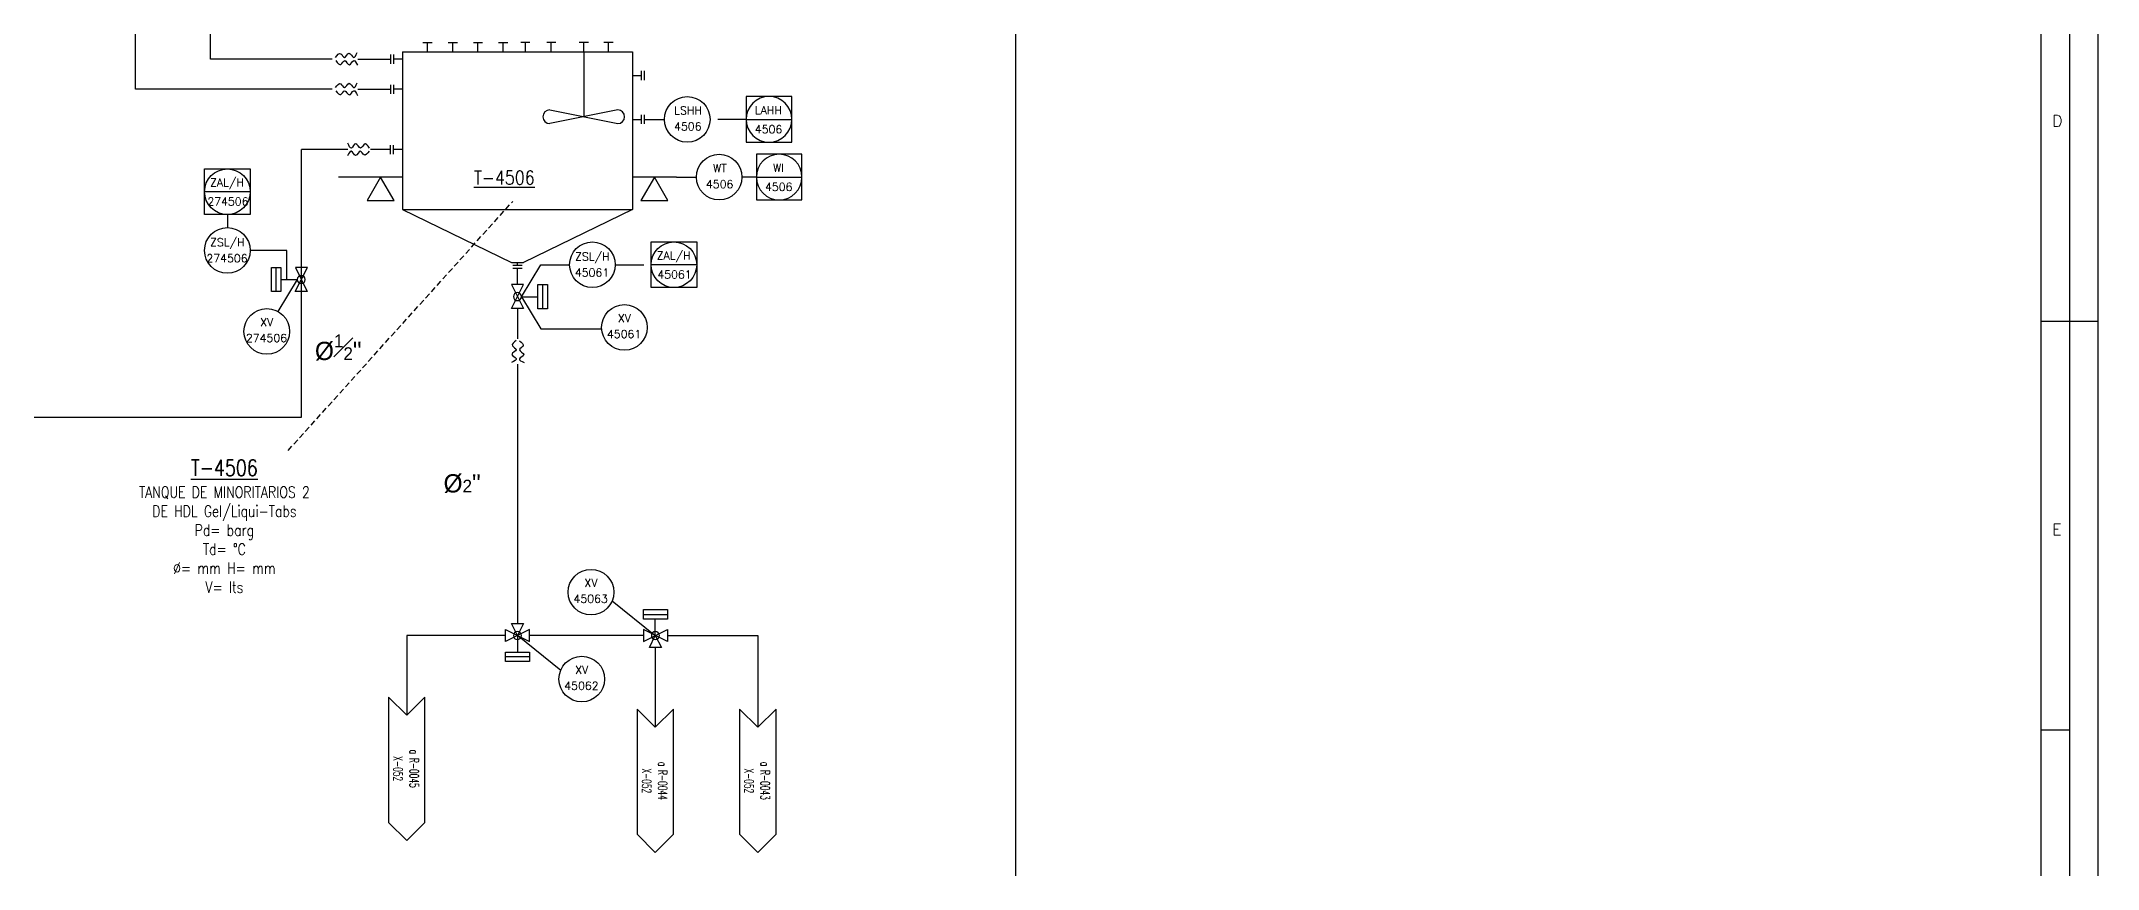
# Model space of a CAD drawing. Header units: millimetres. Extents: x -1069 to -649, y 34 to 330.
# Drawn here: x -829.8 to -649.4, y 134.2 to 206.7 of the extents above; entities that cross this region are included whole.
import ezdxf
from ezdxf.enums import TextEntityAlignment as Align

# ---------------------------------------------------------------- set-up
doc = ezdxf.new("R2010")
doc.units = ezdxf.units.MM
doc.linetypes.add('TRAZOS', pattern=[0.75, 0.5, -0.25])
for name, color, linetype in [('CAJETIN', 1, 'Continuous'), ('CONEXION INTRUMENTOS', 1, 'Continuous'), ('EQUIPOS', 5, 'Continuous'), ('FORMATO', 7, 'Continuous'), ('INSTRUMENTOS', 1, 'Continuous'), ('TEX', 7, 'Continuous'), ('TUBERIA', 5, 'Continuous'), ('VALVULAS Y ACCESORIOS', 1, 'Continuous')]:
    doc.layers.add(name, color=color, linetype=linetype)
doc.layers.add('TUBERÍA2', color=1, linetype='TRAZOS', true_color=0xff0000)
doc.styles.add('PY', font='ROMANS.shx')
doc.styles.add('PY1', font='ROMANS.shx', dxfattribs={"width": 0.8})
doc.linetypes.add('SEÑAL_MECANICA2', pattern='A,4.411183,["o",PY,S=4.130212,R=360,X=0,Y=-1.374288],0.588817,-0.374158,["",PY,S=2,R=360,X=0,Y=-0.688262],-2.183682', length=7.55784)

# ---------------------------------------------------------------- blocks, each defined once
blk = doc.blocks.new('SEÑAL CIR')
at = {"color": 1}
blk.add_circle((0, 5.7), 5.7, dxfattribs=at)
at = {"layer": 'INSTRUMENTOS', "linetype": 'Continuous', "style": 'PY', "flags": 4}
for p in [(0.18, 6.94), (0.13, 2.95)]:
    blk.add_attdef('---', text='', height=2, dxfattribs=at).set_placement(p, align=Align.CENTER)
blk = doc.blocks.new('SEÑAL CIRCU MARCO')
at = {"color": 1, "linetype": 'Continuous', "ltscale": 0.5}
blk.add_line((5.7, 5.7), (-5.7, 5.7), dxfattribs=at)
at = {"color": 1, "flags": 128}
blk.add_lwpolyline([(5.7, 0), (-5.7, 0), (-5.7, 11.4), (5.7, 11.4)], close=True, dxfattribs=at)
at = {"color": 1}
blk.add_circle((0, 5.7), 5.7, dxfattribs=at)
at = {"style": 'PY'}
for tag, p in [('XXX', (0.18, 7.98)), ('YYY', (0.13, 3.24))]:
    blk.add_attdef(tag, text='', height=2, dxfattribs=at).set_placement(p, align=Align.MIDDLE)
blk = doc.blocks.new('VALV GLOB-V')
at = {"layer": 'INSTRUMENTOS', "color": 1, "flags": 128}
blk.add_lwpolyline([(5.7, -1.43), (5.7, 1.43), (0, -1.43), (0, 1.43)], close=True, dxfattribs=at)
at = {"layer": 'INSTRUMENTOS', "color": 1}
blk.add_circle((2.85, 0), 0.95, dxfattribs=at)
at = {"layer": 'INSTRUMENTOS', "color": 7, "linetype": 'SEÑAL_MECANICA2', "style": 'PY'}
blk.add_attdef('REF.', text='', height=2, dxfattribs=at).set_placement((3, -3.37), align=Align.MIDDLE)
blk = doc.blocks.new('BANDERA DE FLUJO')
at = {"layer": 'TEX', "color": 1, "ltscale": 0.1, "flags": 128}
blk.add_lwpolyline([(-4, 4), (-31.46, 4), (-27.46, 0), (-31.46, -4), (-4, -4), (0, 0)], close=True, dxfattribs=at)
at = {"layer": 'TEX', "style": 'PY1', "width": 0.8}
for tag, p in [('ETIQUETA-LINEA-1', (-15.73, 0.61)), ('ETIQUETA-LINEA-2', (-15.73, -2.91))]:
    blk.add_attdef(tag, text='', height=2, dxfattribs=at).set_placement(p, align=Align.CENTER)
blk = doc.blocks.new('MARCO-A1')
at = {"layer": 'FORMATO', "color": 5}
for p, q in [((831, 297), (836, 297)), ((831, 225.25), (836, 225.25))]:
    blk.add_line(p, q, dxfattribs=at)
at = {"layer": 'FORMATO', "color": 1, "linetype": 'Continuous'}
blk.add_line((836, 297), (841, 297), dxfattribs=at)
at = {"layer": 'FORMATO', "color": 1}
blk.add_lwpolyline([(0, 594), (841, 594), (841, 0), (0, 0)], close=True, dxfattribs=at)
at = {"layer": 'FORMATO', "color": 5}
blk.add_lwpolyline([(5, 589), (836, 589), (836, 5), (5, 5)], close=True, dxfattribs=at)
at = {"layer": 'FORMATO', "color": 8, "linetype": 'Continuous'}
blk.add_lwpolyline([(10, 584), (831, 584), (831, 10), (10, 10)], close=True, dxfattribs=at)
at = {"layer": 'FORMATO', "color": 1, "style": 'PY'}
for s, p in [('D', (833, 331.17)), ('E', (833, 259.42))]:
    blk.add_text(s, height=2, dxfattribs=at).set_placement(p)

msp = doc.modelspace()

# ---------------------------------------------------------------- linework, layer by layer
at = {"color": 5}
for p, q in [((-821.5, 202.51), (-821.5, 258.12)), ((-802, 205.15), (-799.14, 205.14)), ((-802, 202.51), (-799.14, 202.5)), ((-806.94, 173.75), (-806.94, 197.21)), ((-788, 172.01), (-788, 155.66)), ((-788, 168.1), (-788, 155.66)), ((-788, 168.1), (-788, 168.1)), ((-789.05, 154.6), (-797.71, 154.6)), ((-797.71, 154.6), (-797.71, 147.62)), ((-776.96, 154.6), (-786.95, 154.6)), ((-775.91, 153.55), (-775.91, 146.56))]:
    msp.add_line(p, q, dxfattribs=at)
at = {"color": 1}
for p, q in [((-782.18, 205.79), (-782.18, 200.09)), ((-776.86, 199.86), (-775.11, 199.86)), ((-799.14, 197.21), (-800.89, 197.21)), ((-801.94, 194.8), (-803.69, 194.8)), ((-798.08, 194.8), (-801.94, 194.8)), ((-774.06, 194.8), (-777.92, 194.8)), ((-774.06, 194.8), (-772.31, 194.8)), ((-808.23, 188.37), (-811.44, 188.37)), ((-808.23, 185.82), (-808.23, 188.37)), ((-809.17, 184.76), (-809.17, 186.86)), ((-809.17, 184.76), (-809.17, 186.86)), ((-807.31, 185.81), (-809.01, 183.01)), ((-808.75, 185.81), (-807.31, 185.81)), ((-787.65, 184.31), (-785.95, 187.12)), ((-785.95, 187.12), (-783.43, 187.12)), ((-787.65, 184.31), (-786.21, 184.31)), ((-787.65, 184.31), (-786.21, 184.31)), ((-787.65, 184.31), (-785.95, 181.51)), ((-785.79, 185.37), (-785.79, 183.26)), ((-785.79, 185.37), (-785.79, 183.26)), ((-785.95, 181.51), (-780.61, 181.51)), ((-779.69, 157.66), (-775.91, 154.6)), ((-784.21, 151.54), (-788, 154.6))]:
    msp.add_line(p, q, dxfattribs=at)
for points in [[(-798.82, 192.75), (-800.01, 194.8), (-801.19, 192.74)], [(-774.8, 192.75), (-775.99, 194.8), (-777.17, 192.74)], [(-808.75, 184.76), (-809.58, 184.76), (-809.58, 186.86), (-808.75, 186.86)], [(-808.75, 184.76), (-809.58, 184.76), (-809.58, 186.86), (-808.75, 186.86)], [(-786.21, 185.37), (-785.37, 185.37), (-785.37, 183.26), (-786.21, 183.26)], [(-786.21, 185.37), (-785.37, 185.37), (-785.37, 183.26), (-786.21, 183.26)]]:
    msp.add_lwpolyline(points, close=True, dxfattribs=at)
at = {"color": 4}
for points in [[(-803.96, 205.29), (-803.5, 205.62), (-803.17, 205.29), (-802.76, 205.67), (-802.38, 205.29), (-802.05, 205.71)], [(-803.94, 205.01), (-803.48, 204.68), (-803.15, 205.01), (-802.74, 204.64), (-802.36, 205.01), (-802.03, 204.6)], [(-803.96, 202.65), (-803.5, 202.98), (-803.17, 202.65), (-802.76, 203.02), (-802.38, 202.65), (-802.05, 203.06)], [(-803.94, 202.37), (-803.48, 202.04), (-803.15, 202.37), (-802.74, 202), (-802.36, 202.37), (-802.03, 201.95)], [(-800.99, 197.07), (-801.45, 196.74), (-801.78, 197.07), (-802.19, 196.7), (-802.57, 197.07), (-802.9, 196.66)], [(-800.97, 197.35), (-801.43, 197.69), (-801.76, 197.35), (-802.18, 197.73), (-802.55, 197.35), (-802.88, 197.77)], [(-788.11, 180.46), (-788.44, 180.01), (-788.11, 179.67), (-788.48, 179.26), (-788.11, 178.89), (-788.52, 178.55)], [(-787.83, 180.44), (-787.5, 179.99), (-787.83, 179.66), (-787.45, 179.24), (-787.83, 178.87), (-787.41, 178.54)]]:
    msp.add_spline(points, degree=3, dxfattribs=at)
at = {"layer": 'CAJETIN', "color": 8, "linetype": 'Continuous'}
msp.add_line((-744.3, 38.84), (-744.3, 325.5), dxfattribs=at)
at = {"layer": 'CAJETIN', "color": 1, "linetype": 'TRAZOS', "ltscale": 5}
for p, q in [((-767.94, 199.86), (-771.11, 199.86)), ((-767.05, 194.8), (-768.31, 194.8)), ((-813.44, 191.52), (-813.44, 190.37)), ((-779.43, 187.12), (-776.28, 187.12))]:
    msp.add_line(p, q, dxfattribs=at)
at = {"layer": 'CONEXION INTRUMENTOS', "linetype": 'Continuous'}
for p, q in [((-776.96, 156.46), (-774.85, 156.46)), ((-776.96, 156.46), (-774.85, 156.46)), ((-775.91, 154.6), (-775.91, 156.04)), ((-788, 154.6), (-788, 153.16)), ((-786.95, 152.74), (-789.05, 152.74)), ((-786.95, 152.74), (-789.05, 152.74))]:
    msp.add_line(p, q, dxfattribs=at)
for points in [[(-776.96, 156.04), (-776.96, 156.88), (-774.85, 156.88), (-774.85, 156.04)], [(-776.96, 156.04), (-776.96, 156.88), (-774.85, 156.88), (-774.85, 156.04)], [(-786.95, 153.16), (-786.95, 152.33), (-789.05, 152.33), (-789.05, 153.16)], [(-786.95, 153.16), (-786.95, 152.33), (-789.05, 152.33), (-789.05, 153.16)]]:
    msp.add_lwpolyline(points, close=True, dxfattribs=at)
at = {"layer": 'EQUIPOS', "color": 1}
for p, q in [((-798.08, 205.79), (-777.92, 205.79)), ((-798.08, 205.79), (-798.08, 191.97)), ((-777.92, 205.79), (-777.92, 191.97)), ((-798.08, 191.97), (-777.92, 191.97)), ((-798.08, 191.97), (-788.53, 187.32)), ((-777.92, 191.97), (-787.47, 187.32)), ((-788.53, 187.32), (-787.47, 187.32))]:
    msp.add_line(p, q, dxfattribs=at)
at = {"layer": 'INSTRUMENTOS', "color": 1}
for points in [[(-788.53, 155.66), (-787.47, 155.66), (-788, 154.6), (-788, 154.6)], [(-775.38, 153.55), (-776.43, 153.55), (-775.91, 154.6), (-775.91, 154.6)]]:
    msp.add_lwpolyline(points, close=True, dxfattribs=at)
at = {"layer": 'TUBERIA', "color": 5, "linetype": 'Continuous'}
for p, q in [((-814.92, 205.15), (-814.92, 262.73)), ((-804.25, 205.15), (-814.92, 205.15)), ((-804.25, 202.51), (-821.5, 202.51)), ((-802.88, 197.21), (-806.94, 197.21)), ((-788, 187.05), (-788, 187.32)), ((-788, 185.37), (-788, 186.78)), ((-788, 183.26), (-788, 180.62)), ((-788, 178.41), (-788, 168.1))]:
    msp.add_line(p, q, dxfattribs=at)
at = {"layer": 'TUBERIA', "linetype": 'Continuous'}
for p, q in [((-795.89, 205.79), (-795.89, 206.59)), ((-793.67, 205.79), (-793.67, 206.59)), ((-791.46, 205.79), (-791.46, 206.59)), ((-789.25, 205.79), (-789.25, 206.59)), ((-787.3, 205.79), (-787.3, 206.59)), ((-787.3, 205.79), (-787.3, 206.59)), ((-785.03, 205.79), (-785.03, 206.59)), ((-782.18, 205.79), (-782.18, 206.59)), ((-780.02, 205.79), (-780.02, 206.59)), ((-780.02, 205.79), (-780.02, 206.59)), ((-798.08, 205.14), (-798.87, 205.14)), ((-798.08, 202.5), (-798.87, 202.5)), ((-777.92, 203.71), (-777.13, 203.71)), ((-777.92, 199.86), (-777.13, 199.86)), ((-798.08, 197.21), (-798.87, 197.21))]:
    msp.add_line(p, q, dxfattribs=at)
at = {"layer": 'TUBERIA', "color": 1, "linetype": 'Continuous', "ltscale": 5}
for p, q in [((-779.2, 200.69), (-785.17, 199.5)), ((-785.17, 200.69), (-779.2, 199.5))]:
    msp.add_line(p, q, dxfattribs=at)
at = {"layer": 'TUBERIA'}
for p, q in [((-875.97, 173.75), (-806.94, 173.75)), ((-774.85, 154.6), (-766.92, 154.6)), ((-766.92, 154.6), (-766.92, 146.56))]:
    msp.add_line(p, q, dxfattribs=at)
at = {"layer": 'TUBERIA', "color": 1, "linetype": 'Continuous', "ltscale": 5}
for centre, start, end in [((-785.17, 200.09), 90, 270), ((-779.2, 200.09), 270, 90)]:
    msp.add_arc(centre, 0.597, start, end, dxfattribs=at)
at = {"layer": 'TUBERÍA2', "color": 0}
msp.add_line((-808.11, 170.83), (-788.41, 192.67), dxfattribs=at)
at = {"layer": 'VALVULAS Y ACCESORIOS', "ltscale": 0.1}
for p, q in [((-796.29, 206.59), (-795.49, 206.59)), ((-794.07, 206.59), (-793.27, 206.59)), ((-791.86, 206.59), (-791.06, 206.59)), ((-789.65, 206.59), (-788.85, 206.59)), ((-786.9, 206.59), (-787.7, 206.59)), ((-786.9, 206.59), (-787.7, 206.59)), ((-784.63, 206.59), (-785.43, 206.59)), ((-781.78, 206.59), (-782.58, 206.59)), ((-779.62, 206.59), (-780.42, 206.59)), ((-779.62, 206.59), (-780.42, 206.59)), ((-799.14, 205.54), (-799.14, 204.74)), ((-798.87, 205.54), (-798.87, 204.74)), ((-777.13, 203.31), (-777.13, 204.11)), ((-776.86, 203.31), (-776.86, 204.11)), ((-799.14, 202.9), (-799.14, 202.1)), ((-798.87, 202.9), (-798.87, 202.1)), ((-777.13, 199.46), (-777.13, 200.26)), ((-776.86, 199.46), (-776.86, 200.26)), ((-799.14, 196.81), (-799.14, 197.61)), ((-798.87, 196.81), (-798.87, 197.61)), ((-787.6, 187.05), (-788.4, 187.05)), ((-787.6, 186.78), (-788.4, 186.78))]:
    msp.add_line(p, q, dxfattribs=at)

# ---------------------------------------------------------------- block references
at = {"xscale": 0.499409123998651, "yscale": 0.499409123998651, "zscale": 0.499409123998651}
msp.add_blockref('MARCO-A1', (-1069.42, 33.84), dxfattribs=at)
at = {"linetype": 'Continuous'}
ref = msp.add_blockref('SEÑAL CIR', (-773.11, 197.86), dxfattribs=dict(at, xscale=0.3508399999998801, yscale=0.3508399999998801, zscale=0.3508399999998801))
ref.add_attrib('---', 'LSHH', dxfattribs={"layer": 'INSTRUMENTOS', "color": 7, "linetype": 'Continuous', "height": 0.702, "style": 'PY'}).set_placement((-773.04, 200.29), align=Align.CENTER)
ref.add_attrib('---', '4506', dxfattribs={"layer": 'INSTRUMENTOS', "color": 7, "linetype": 'Continuous', "height": 0.702, "style": 'PY'}).set_placement((-773.06, 198.89), align=Align.CENTER)
ref = msp.add_blockref('SEÑAL CIRCU MARCO', (-765.94, 197.86), dxfattribs=dict(xscale=-0.3511153654362715, yscale=0.3511153654362715, zscale=0.3511153654362715))
ref.add_attrib('XXX', 'LAHH', dxfattribs={"height": 0.702, "style": 'PY'}).set_placement((-766, 200.66), align=Align.MIDDLE)
ref.add_attrib('YYY', '4506', dxfattribs={"height": 0.702, "style": 'PY'}).set_placement((-765.98, 198.99), align=Align.MIDDLE)
ref = msp.add_blockref('SEÑAL CIR', (-770.31, 192.8), dxfattribs=dict(at, xscale=0.3508399999998801, yscale=0.3508399999998801, zscale=0.3508399999998801))
ref.add_attrib('---', 'WT', dxfattribs={"layer": 'INSTRUMENTOS', "color": 7, "linetype": 'Continuous', "height": 0.702, "style": 'PY'}).set_placement((-770.25, 195.23), align=Align.CENTER)
ref.add_attrib('---', '4506', dxfattribs={"layer": 'INSTRUMENTOS', "color": 7, "linetype": 'Continuous', "height": 0.702, "style": 'PY'}).set_placement((-770.27, 193.83), align=Align.CENTER)
ref = msp.add_blockref('SEÑAL CIRCU MARCO', (-765.05, 192.8), dxfattribs=dict(xscale=-0.3511153654362715, yscale=0.3511153654362715, zscale=0.3511153654362715))
ref.add_attrib('XXX', 'WI', dxfattribs={"height": 0.702, "style": 'PY'}).set_placement((-765.11, 195.6), align=Align.MIDDLE)
ref.add_attrib('YYY', '4506', dxfattribs={"height": 0.702, "style": 'PY'}).set_placement((-765.09, 193.94), align=Align.MIDDLE)
at = {"color": 1}
ref = msp.add_blockref('SEÑAL CIRCU MARCO', (-813.44, 191.52), dxfattribs=dict(at, xscale=0.350840000000062, yscale=0.350840000000062, zscale=0.350840000000062))
ref.add_attrib('XXX', 'ZAL/H', dxfattribs={"color": 7, "height": 0.702, "style": 'PY'}).set_placement((-813.47, 194.28), align=Align.MIDDLE)
ref.add_attrib('YYY', '274506', dxfattribs={"color": 7, "height": 0.702, "style": 'PY'}).set_placement((-813.39, 192.66), align=Align.MIDDLE)
at = {"color": 1, "linetype": 'Continuous'}
ref = msp.add_blockref('SEÑAL CIR', (-813.44, 186.37), dxfattribs=dict(at, xscale=0.350840000000062, yscale=0.350840000000062, zscale=0.350840000000062))
ref.add_attrib('---', 'ZSL/H', dxfattribs={"layer": 'INSTRUMENTOS', "color": 7, "linetype": 'Continuous', "height": 0.702, "style": 'PY'}).set_placement((-813.44, 188.73), align=Align.CENTER)
ref.add_attrib('---', '274506', dxfattribs={"layer": 'INSTRUMENTOS', "color": 7, "linetype": 'Continuous', "height": 0.702, "style": 'PY'}).set_placement((-813.47, 187.33), align=Align.CENTER)
ref = msp.add_blockref('SEÑAL CIR', (-781.43, 185.12), dxfattribs=dict(at, xscale=0.350840000000062, yscale=0.350840000000062, zscale=0.350840000000062))
ref.add_attrib('---', 'ZSL/H', dxfattribs={"layer": 'INSTRUMENTOS', "color": 7, "linetype": 'Continuous', "height": 0.702, "style": 'PY'}).set_placement((-781.43, 187.48), align=Align.CENTER)
ref.add_attrib('---', '45061', dxfattribs={"layer": 'INSTRUMENTOS', "color": 7, "linetype": 'Continuous', "height": 0.702, "style": 'PY'}).set_placement((-781.46, 186.08), align=Align.CENTER)
at = {"color": 1}
ref = msp.add_blockref('SEÑAL CIRCU MARCO', (-774.28, 185.12), dxfattribs=dict(at, xscale=0.350840000000062, yscale=0.350840000000062, zscale=0.350840000000062))
ref.add_attrib('XXX', 'ZAL/H', dxfattribs={"color": 7, "height": 0.702, "style": 'PY'}).set_placement((-774.3, 187.87), align=Align.MIDDLE)
ref.add_attrib('YYY', '45061', dxfattribs={"color": 7, "height": 0.702, "style": 'PY'}).set_placement((-774.23, 186.26), align=Align.MIDDLE)
at = {"linetype": 'Continuous', "yscale": 0.3693052631579121, "zscale": 0.369305263157877}
for p, xscale, rotation in [((-806.94, 186.87), -0.369305263157917, 88.94685432053949), ((-788, 185.37), -0.3693052631579121, 89.99999999999993), ((-776.96, 154.6), -0.3693052631579121, 180)]:
    msp.add_blockref('VALV GLOB-V', p, dxfattribs=dict(at, xscale=xscale, rotation=rotation))
at = {"color": 1, "linetype": 'Continuous'}
ref = msp.add_blockref('SEÑAL CIR', (-809.98, 179.27), dxfattribs=dict(at, xscale=0.350840000000062, yscale=0.350840000000062, zscale=0.350840000000062))
ref.add_attrib('---', 'XV', dxfattribs={"layer": 'INSTRUMENTOS', "color": 7, "linetype": 'Continuous', "height": 0.702, "style": 'PY'}).set_placement((-809.98, 181.73), align=Align.CENTER)
ref.add_attrib('---', '274506', dxfattribs={"layer": 'INSTRUMENTOS', "color": 7, "linetype": 'Continuous', "height": 0.702, "style": 'PY'}).set_placement((-810.01, 180.34), align=Align.CENTER)
ref = msp.add_blockref('SEÑAL CIR', (-778.62, 179.62), dxfattribs=dict(at, xscale=0.350840000000062, yscale=0.350840000000062, zscale=0.350840000000062))
ref.add_attrib('---', 'XV', dxfattribs={"layer": 'INSTRUMENTOS', "color": 7, "linetype": 'Continuous', "height": 0.702, "style": 'PY'}).set_placement((-778.62, 182.08), align=Align.CENTER)
ref.add_attrib('---', '45061', dxfattribs={"layer": 'INSTRUMENTOS', "color": 7, "linetype": 'Continuous', "height": 0.702, "style": 'PY'}).set_placement((-778.65, 180.69), align=Align.CENTER)
at = {"linetype": 'Continuous'}
ref = msp.add_blockref('SEÑAL CIR', (-781.55, 156.41), dxfattribs=dict(at, xscale=0.350840000000062, yscale=0.350840000000062, zscale=0.350840000000062))
ref.add_attrib('---', 'XV', dxfattribs={"layer": 'INSTRUMENTOS', "color": 7, "linetype": 'Continuous', "height": 0.702, "style": 'PY'}).set_placement((-781.55, 158.88), align=Align.CENTER)
ref.add_attrib('---', '45063', dxfattribs={"layer": 'INSTRUMENTOS', "color": 7, "linetype": 'Continuous', "height": 0.702, "style": 'PY'}).set_placement((-781.58, 157.48), align=Align.CENTER)
at = {"linetype": 'Continuous', "xscale": -0.3693052631579121, "yscale": 0.3693052631579121, "zscale": 0.369305263157877}
msp.add_blockref('VALV GLOB-V', (-786.95, 154.6), dxfattribs=at)
at = {"linetype": 'Continuous'}
ref = msp.add_blockref('SEÑAL CIR', (-782.36, 148.79), dxfattribs=dict(at, xscale=0.350840000000062, yscale=0.350840000000062, zscale=0.350840000000062))
ref.add_attrib('---', 'XV', dxfattribs={"layer": 'INSTRUMENTOS', "color": 7, "linetype": 'Continuous', "height": 0.702, "style": 'PY'}).set_placement((-782.36, 151.25), align=Align.CENTER)
ref.add_attrib('---', '45062', dxfattribs={"layer": 'INSTRUMENTOS', "color": 7, "linetype": 'Continuous', "height": 0.702, "style": 'PY'}).set_placement((-782.39, 149.85), align=Align.CENTER)
ref = msp.add_blockref('BANDERA DE FLUJO', (-797.71, 136.63), dxfattribs=dict(xscale=0.4, yscale=0.4, zscale=0.4, rotation=270))
ref.add_attrib('ETIQUETA-LINEA-1', 'a R-0045', dxfattribs={"layer": 'TEX', "height": 0.8, "rotation": 270, "style": 'PY1', "width": 0.6}).set_placement((-797.46, 142.93), align=Align.CENTER)
ref.add_attrib('ETIQUETA-LINEA-2', 'X-052', dxfattribs={"layer": 'TEX', "height": 0.8, "rotation": 270, "style": 'PY1', "width": 0.6}).set_placement((-798.87, 142.93), align=Align.CENTER)
ref = msp.add_blockref('BANDERA DE FLUJO', (-775.91, 135.58), dxfattribs=dict(xscale=0.4, yscale=0.4, zscale=0.4, rotation=270))
ref.add_attrib('ETIQUETA-LINEA-1', 'a R-0044', dxfattribs={"layer": 'TEX', "height": 0.8, "rotation": 270, "style": 'PY1', "width": 0.6}).set_placement((-775.66, 141.87), align=Align.CENTER)
ref.add_attrib('ETIQUETA-LINEA-2', 'X-052', dxfattribs={"layer": 'TEX', "height": 0.8, "rotation": 270, "style": 'PY1', "width": 0.6}).set_placement((-777.07, 141.87), align=Align.CENTER)
ref = msp.add_blockref('BANDERA DE FLUJO', (-766.92, 135.58), dxfattribs=dict(xscale=0.4, yscale=0.4, zscale=0.4, rotation=270))
ref.add_attrib('ETIQUETA-LINEA-1', 'a R-0043', dxfattribs={"layer": 'TEX', "height": 0.8, "rotation": 270, "style": 'PY1', "width": 0.6}).set_placement((-766.68, 141.87), align=Align.CENTER)
ref.add_attrib('ETIQUETA-LINEA-2', 'X-052', dxfattribs={"layer": 'TEX', "height": 0.8, "rotation": 270, "style": 'PY1', "width": 0.6}).set_placement((-768.09, 141.87), align=Align.CENTER)

# ---------------------------------------------------------------- texts
at = {"char_height": 1.6, "width": 18.6947}
for s, insert, attachment_point in [('%%C{\\H0.7x;\\S1#2;}"', (-801.67, 181), 3), ('%%C{\\H0.7x;2}"', (-794.48, 168.75), 1)]:
    msp.add_mtext(s, dxfattribs=dict(at, insert=insert, attachment_point=attachment_point))
at = {"layer": 'CAJETIN', "color": 5, "linetype": 'Continuous', "insert": (-813.7, 170.01), "char_height": 1.4, "width": 28.2826, "attachment_point": 2, "style": 'PY1'}
msp.add_mtext('\\LT-4506\\P\\C7;\\H0.7143x;\\lTANQUE DE MINORITARIOS 2\\PDE HDL Gel/Liqui-Tabs\\PPd= barg\\PTd= °C\\C5;\\P\\C7;%%C= mm H= mm\\PV= lts', dxfattribs=at)
at = {"layer": 'EQUIPOS', "color": 6, "linetype": 'Continuous', "style": 'PY', "width": 0.85}
msp.add_text('%%UT-4506', height=1.2, dxfattribs=at).set_placement((-789.15, 194.16), align=Align.CENTER)

doc.saveas('drawing.dxf')
